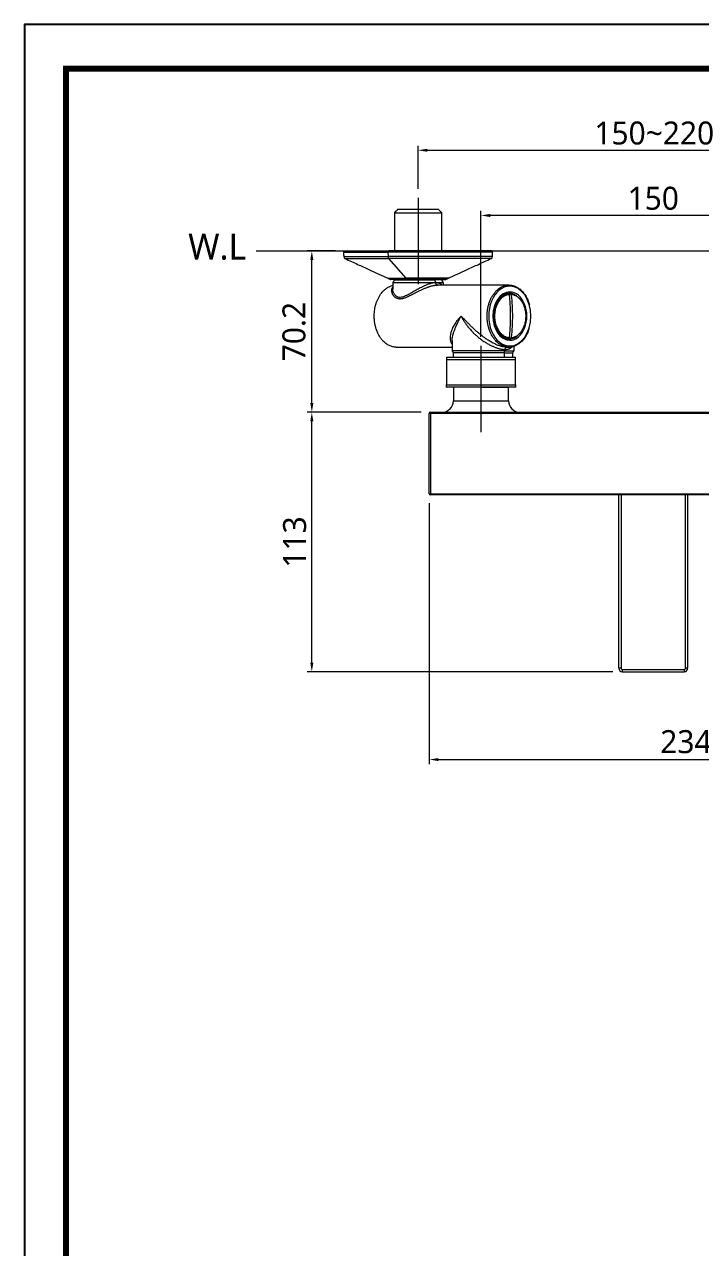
# Model space of a CAD drawing. Extents: x 4035 to 5163, y 0 to 827.
# Drawn here: x 4035 to 4329, y 294 to 827 of the extents above; entities that cross this region are included whole.
import ezdxf

# ---------------------------------------------------------------- set-up
doc = ezdxf.new("R2010")
doc.units = 0
doc.header["$LTSCALE"] = 30
doc.header["$MEASUREMENT"] = 0
doc.header["$PDMODE"] = 3
doc.header["$PDSIZE"] = -10
doc.linetypes.add('CENTER', pattern=[2, 1.25, -0.25, 0.25, -0.25])
doc.linetypes.add('HIDDEN2', pattern=[4.7625, 3.175, -1.5875])
doc.layers.get('0').update_dxf_attribs({"linetype": 'CONTINUOUS'})
doc.layers.get('DEFPOINTS').update_dxf_attribs({"linetype": 'CONTINUOUS'})
for name, color, linetype in [('1', 7, 'CONTINUOUS'), ('2', 1, 'HIDDEN2'), ('DEF_LAYER_ASSEM_MEMBER', 7, 'CONTINUOUS')]:
    doc.layers.add(name, color=color, linetype=linetype)
doc.layers.add('치수선', color=7, linetype='CONTINUOUS', lineweight=20)
doc.styles.add('Daelim Dimension', font='NanumGothic.ttf')
doc.dimstyles.new('DEFAULT', dxfattribs={"dimscale": 2, "dimtxt": 2, "dimasz": 2, "dimexe": 0, "dimexo": 2, "dimgap": 1, "dimtad": 1, "dimdec": 1, "dimzin": 9, "dimdsep": 46, "dimtxsty": 'Daelim Dimension', "dimcen": 0.5, "dimclrd": 252, "dimclre": 252, "dimclrt": 3, "dimadec": 1, "dimazin": 0, "dimtfac": 1, "dimtdec": 1, "dimtix": 1, "dimtmove": 0, "dimatfit": 3, "dimfxl": 1, "dimtolj": 1, "dimtzin": 1, "dimlwd": 9, "dimlwe": 9, "dimarcsym": 0})

# ---------------------------------------------------------------- blocks, each defined once
blk = doc.blocks.new('*D6')
at = {"color": 5, "lineweight": 9, "ltscale": 0.5, "transparency": 16777216}
for p, q in [((4233.83, 690.87), (4233.83, 745.65)), ((4383.83, 690.87), (4383.83, 745.65)), ((4379.83, 743.65), (4237.83, 743.65))]:
    blk.add_line(p, q, dxfattribs=at)
at = {"color": 5, "ltscale": 0.5, "transparency": 16777216}
for points in [[(4237.83, 744.32), (4237.83, 742.98), (4233.83, 743.65)], [(4379.83, 744.32), (4379.83, 742.98), (4383.83, 743.65)]]:
    blk.add_solid(points, dxfattribs=at)
at = {"layer": 'DEFPOINTS', "color": 0, "ltscale": 0.5, "transparency": 16777216}
for p in [(4233.83, 743.65), (4233.83, 686.87), (4383.83, 686.87)]:
    blk.add_point(p, dxfattribs=at)
at = {"color": 7, "ltscale": 0.5, "transparency": 16777216, "insert": (4308.83, 751.08), "char_height": 10, "attachment_point": 5, "style": 'Daelim Dimension'}
blk.add_mtext('\\A1;150', dxfattribs=at)
blk = doc.blocks.new('*D11')
at = {"color": 5, "lineweight": 9, "ltscale": 0.5, "transparency": 16777216}
for p, q in [((4211.31, 618.47), (4211.31, 504.8)), ((4445.76, 563.49), (4445.76, 504.8)), ((4215.31, 506.8), (4441.76, 506.8))]:
    blk.add_line(p, q, dxfattribs=at)
at = {"color": 5, "ltscale": 0.5, "transparency": 16777216}
for points in [[(4215.31, 507.46), (4215.31, 506.13), (4211.31, 506.8)], [(4441.76, 507.46), (4441.76, 506.13), (4445.76, 506.8)]]:
    blk.add_solid(points, dxfattribs=at)
at = {"layer": 'DEFPOINTS', "color": 0, "ltscale": 0.5, "transparency": 16777216}
for p in [(4211.31, 622.47), (4445.76, 567.49), (4445.76, 506.8)]:
    blk.add_point(p, dxfattribs=at)
at = {"color": 7, "ltscale": 0.5, "transparency": 16777216, "insert": (4328.53, 514.5), "char_height": 10, "attachment_point": 5, "style": 'Daelim Dimension'}
blk.add_mtext('\\A1;234.4', dxfattribs=at)
blk = doc.blocks.new('*D12')
at = {"color": 5, "lineweight": 9, "ltscale": 0.5, "transparency": 16777216}
for p, q in [((4207.81, 657.97), (4158.16, 657.97)), ((4160.16, 549.01), (4160.16, 653.97)), ((4291.31, 545.01), (4158.16, 545.01))]:
    blk.add_line(p, q, dxfattribs=at)
at = {"color": 5, "ltscale": 0.5, "transparency": 16777216}
for points in [[(4159.49, 653.97), (4160.83, 653.97), (4160.16, 657.97)], [(4159.49, 549.01), (4160.83, 549.01), (4160.16, 545.01)]]:
    blk.add_solid(points, dxfattribs=at)
at = {"layer": 'DEFPOINTS', "color": 0, "ltscale": 0.5, "transparency": 16777216}
for p in [(4160.16, 657.97), (4211.81, 657.97), (4295.31, 545.01)]:
    blk.add_point(p, dxfattribs=at)
at = {"color": 7, "ltscale": 0.5, "transparency": 16777216, "insert": (4152.71, 601.49), "char_height": 10, "attachment_point": 5, "rotation": 90, "style": 'Daelim Dimension'}
blk.add_mtext('\\A1;113', dxfattribs=at)
blk = doc.blocks.new('*D13')
at = {"color": 5, "lineweight": 9, "ltscale": 0.5, "transparency": 16777216}
for p, q in [((4170.45, 728.2), (4158.16, 728.2)), ((4160.16, 661.97), (4160.16, 724.2)), ((4207.81, 657.97), (4158.16, 657.97))]:
    blk.add_line(p, q, dxfattribs=at)
at = {"color": 5, "ltscale": 0.5, "transparency": 16777216}
for points in [[(4159.49, 724.2), (4160.83, 724.2), (4160.16, 728.2)], [(4159.49, 661.97), (4160.83, 661.97), (4160.16, 657.97)]]:
    blk.add_solid(points, dxfattribs=at)
at = {"layer": 'DEFPOINTS', "color": 0, "ltscale": 0.5, "transparency": 16777216}
for p in [(4160.16, 728.2), (4174.45, 728.2), (4211.81, 657.97)]:
    blk.add_point(p, dxfattribs=at)
at = {"color": 7, "ltscale": 0.5, "transparency": 16777216, "insert": (4152.46, 693.09), "char_height": 10, "attachment_point": 5, "rotation": 90, "style": 'Daelim Dimension'}
blk.add_mtext('\\A1;70.2', dxfattribs=at)
blk = doc.blocks.new('*D14')
at = {"color": 5, "lineweight": 9, "ltscale": 0.5, "transparency": 16777216}
for p, q in [((4206.43, 755.31), (4206.43, 774.03)), ((4412.14, 755.31), (4412.14, 774.03)), ((4210.43, 772.03), (4408.14, 772.03))]:
    blk.add_line(p, q, dxfattribs=at)
at = {"color": 5, "ltscale": 0.5, "transparency": 16777216}
for points in [[(4210.43, 772.7), (4210.43, 771.37), (4206.43, 772.03)], [(4408.14, 772.7), (4408.14, 771.37), (4412.14, 772.03)]]:
    blk.add_solid(points, dxfattribs=at)
at = {"layer": 'DEFPOINTS', "color": 0, "ltscale": 0.5, "transparency": 16777216}
for p in [(4412.14, 772.03), (4206.43, 751.31), (4412.14, 751.31)]:
    blk.add_point(p, dxfattribs=at)
at = {"color": 7, "ltscale": 0.5, "transparency": 16777216, "insert": (4309.28, 779.48), "char_height": 10, "attachment_point": 5, "style": 'Daelim Dimension'}
blk.add_mtext('\\A1;150~220', dxfattribs=at)

msp = doc.modelspace()

# ---------------------------------------------------------------- linework, layer by layer
at = {"lineweight": 18}
msp.add_line((4135.99, 728.2), (4946.87, 728.2), dxfattribs=at)
at = {"ltscale": 0.5}
msp.add_lwpolyline([(4035.03, 0), (5163.43, 0), (5163.43, 826.8), (4035.03, 826.8)], close=True, dxfattribs=at)
at = {"color": 5, "linetype": 'ByBlock', "lineweight": 200, "const_width": 2.6}
msp.add_lwpolyline([(4053.17, 35.4), (5145.17, 35.4), (5145.17, 807.6), (4053.17, 807.6)], close=True, dxfattribs=at)
at = {"layer": '1', "color": 7, "linetype": 'Continuous', "lineweight": 18}
for p, q in [((4197.63, 746.34), (4215.23, 746.34)), ((4196.13, 744.84), (4216.73, 744.84)), ((4196.13, 744.84), (4196.13, 728.2)), ((4216.73, 728.2), (4216.73, 744.84)), ((4174.45, 728.2), (4193.51, 728.2)), ((4193.64, 728.2), (4193.51, 728.2)), ((4238.4, 728.2), (4193.64, 728.2)), ((4238.8, 725.73), (4238.9, 727.68)), ((4193.65, 716.2), (4201.26, 716.2)), ((4214.91, 715.73), (4194.43, 715.73)), ((4195.43, 714.42), (4195.43, 711.59)), ((4196.13, 715.73), (4196.13, 715.63)), ((4196.13, 715.63), (4213.71, 715.63)), ((4201.34, 716.2), (4201.26, 716.2)), ((4219.21, 716.2), (4201.34, 716.2)), ((4216.73, 715.63), (4213.71, 715.63)), ((4214.91, 715.73), (4218.43, 715.73)), ((4216.73, 715.63), (4216.73, 715.73)), ((4217.43, 713.34), (4217.43, 714.42)), ((4246.03, 713.34), (4214.91, 713.34)), ((4221.21, 689.15), (4221.21, 684.76)), ((4244.26, 684.76), (4221.21, 684.76)), ((4243.9, 683.9), (4221.71, 683.9)), ((4221.71, 683.9), (4221.71, 681.9)), ((4243.9, 683.9), (4247.71, 683.9)), ((4244.26, 684.76), (4248.21, 684.76)), ((4247.71, 681.9), (4247.71, 683.9)), ((4248.21, 684.76), (4248.21, 686.72)), ((4295.31, 545.01), (4322.31, 545.01))]:
    msp.add_line(p, q, dxfattribs=at)
at = {"layer": '1', "color": 7, "linetype": 'Continuous', "lineweight": 13}
for p, q in [((4173.96, 727.68), (4193.3, 727.68)), ((4174.06, 725.73), (4193.35, 725.73)), ((4174.64, 724.88), (4193.58, 724.88)), ((4193.3, 727.68), (4193.35, 725.73)), ((4193.44, 727.68), (4193.3, 727.68)), ((4193.48, 725.73), (4193.35, 725.73)), ((4238.9, 727.68), (4193.44, 727.68)), ((4238.8, 725.73), (4193.48, 725.73)), ((4193.58, 724.88), (4201.09, 716.3)), ((4193.71, 724.88), (4193.58, 724.88)), ((4238.22, 724.88), (4193.71, 724.88)), ((4193.23, 716.3), (4201.09, 716.3)), ((4201.17, 716.3), (4201.09, 716.3)), ((4219.63, 716.3), (4201.17, 716.3)), ((4213.71, 715.73), (4213.71, 715.63)), ((4214.21, 714.42), (4214.21, 714.34)), ((4214.91, 715.73), (4215.43, 716.2)), ((4246.03, 709.84), (4246.38, 710.34)), ((4246.38, 689.34), (4246.03, 689.84)), ((4243.9, 683.9), (4244.26, 684.76)), ((4243.9, 683.9), (4243.9, 681.9)), ((4246.38, 686.84), (4246.03, 686.34)), ((4294.81, 546.51), (4293.81, 546.51)), ((4295.31, 546.01), (4295.31, 545.01)), ((4295.31, 546.01), (4322.31, 546.01)), ((4322.31, 546.01), (4322.31, 545.01)), ((4323.81, 546.51), (4322.81, 546.51))]:
    msp.add_line(p, q, dxfattribs=at)
at = {"layer": '1', "color": 7, "linetype": 'Continuous', "lineweight": 18}
for centre, radius, start, end in [((4174.45, 727.7), 0.5, 90, 183), ((4175.06, 725.78), 1, 183, 245.2249), ((4237.8, 725.78), 1, 294.7751, 357), ((4238.4, 727.7), 0.5, 357, 90), ((4193.65, 717.2), 1, 245.2249, 270), ((4219.21, 717.2), 1, 270, 294.7751), ((4295.31, 546.51), 1.5, 180, 270), ((4322.31, 546.51), 1.5, 270, 0)]:
    msp.add_arc(centre, radius, start, end, dxfattribs=at)
at = {"layer": '1', "color": 7, "linetype": 'Continuous', "lineweight": 13}
for centre, start, end in [((4295.31, 546.51), 179.9999, 270), ((4322.31, 546.51), 270, 0)]:
    msp.add_arc(centre, 0.5, start, end, dxfattribs=at)
for centre, major_axis, start_param, end_param in [((4193.51, 727.7), (0, -0.5), 3.141593, 4.712389), ((4193.51, 727.7), (0, -0.5), 4.712389, 4.764749), ((4193.75, 725.78), (0, 1), 1.623156, 2.709185), ((4201.26, 717.2), (0, -1), 5.850778, 6.283185)]:
    msp.add_ellipse(centre, major_axis=major_axis, ratio=0.404135, start_param=start_param, end_param=end_param, dxfattribs=at)
at = {"layer": '1', "color": 7, "linetype": 'Continuous', "lineweight": 18}
for centre, major_axis, start_param, end_param in [((4246.38, 699.84), (0, 13), 0, 3.141593), ((4246.38, 699.84), (0, -10.5), 3.141593, 6.283185), ((4246.03, 699.84), (0, -10), 3.141593, 6.283185), ((4246.03, 699.84), (0, 10), 5.791428, 6.283185), ((4246.38, 699.84), (0, 13), 3.141593, 6.283185), ((4246.38, 699.84), (0, -10.5), 0, 3.141593), ((4274.17, 699.84), (0, 40), 1.32531, 1.335398), ((4246.03, 699.84), (0, 10), 3.141593, 3.595209), ((4274.17, 699.84), (0, 40), 1.806463, 1.816282)]:
    msp.add_ellipse(centre, major_axis=major_axis, ratio=0.707107, start_param=start_param, end_param=end_param, dxfattribs=at)
for points, degree in [([(4197.63, 746.34), (4196.13, 744.84)], 1), ([(4216.73, 744.84), (4215.23, 746.34)], 1), ([(4173.96, 727.68), (4174.06, 725.73)], 1), ([(4193.7, 716.2), (4194.43, 715.73)], 1), ([(4196.13, 715.63), (4195.43, 714.42)], 1), ([(4217.43, 714.42), (4216.73, 715.63)], 1), ([(4218.43, 715.73), (4219.19, 716.23)], 1), ([(4246.21, 709.59), (4246.15, 709.59), (4246.03, 709.59), (4245.86, 709.58), (4245.74, 709.57), (4245.68, 709.56)], 3), ([(4245.68, 709.56), (4245.85, 709.56)], 1), ([(4246.74, 709.56), (4246.68, 709.57), (4246.56, 709.58), (4246.39, 709.59), (4246.27, 709.59), (4246.21, 709.59)], 3), ([(4246.74, 709.56), (4246.91, 709.56)], 1), ([(4245.68, 690.12), (4245.74, 690.11), (4245.86, 690.1), (4246.03, 690.09), (4246.15, 690.09), (4246.21, 690.09)], 3), ([(4245.85, 690.12), (4245.68, 690.12)], 1), ([(4246.91, 690.12), (4246.74, 690.12)], 1), ([(4196.88, 686.34), (4221.21, 686.34)], 1), ([(4221.21, 684.76), (4221.71, 683.9)], 1), ([(4244.97, 686.34), (4246.03, 686.34)], 1), ([(4247.71, 683.9), (4248.21, 684.76)], 1), ([(4218.83, 680.9), (4218.83, 669.9)], 1), ([(4248.83, 669.9), (4248.83, 680.9)], 1), ([(4218.82, 669.13), (4219.06, 668.89)], 1), ([(4248.6, 668.89), (4248.84, 669.14)], 1), ([(4293.81, 546.51), (4293.81, 621.97)], 1), ([(4323.81, 621.97), (4323.81, 546.51)], 1)]:
    msp.add_open_spline(points, degree=degree, dxfattribs=at)
for points, knots in [([(4174.64, 724.88), (4175.55, 724.45), (4177.35, 723.63), (4180.84, 722.04), (4184.9, 720.18), (4189.26, 718.14), (4191.96, 716.88), (4193.23, 716.3)], [0, 0, 0, 0, 0.155397, 0.299083, 0.558929, 0.791209, 1, 1, 1, 1]), ([(4219.63, 716.3), (4220.89, 716.88), (4223.59, 718.14), (4227.96, 720.18), (4232.01, 722.04), (4235.51, 723.63), (4237.3, 724.45), (4238.22, 724.88)], [0, 0, 0, 0, 0.208791, 0.441071, 0.700917, 0.844603, 1, 1, 1, 1]), ([(4213, 713.12), (4213.13, 713.15), (4213.27, 713.17), (4213.42, 713.2), (4213.45, 713.21), (4213.49, 713.21), (4213.53, 713.22), (4213.56, 713.22), (4213.6, 713.23), (4213.63, 713.24), (4213.67, 713.24), (4213.7, 713.25), (4213.74, 713.25), (4213.78, 713.26), (4213.81, 713.26), (4213.84, 713.27), (4213.88, 713.27), (4213.91, 713.27), (4213.95, 713.28), (4213.98, 713.28), (4214.02, 713.29), (4214.05, 713.29), (4214.08, 713.29), (4214.12, 713.3), (4214.15, 713.3), (4214.19, 713.3), (4214.22, 713.31), (4214.25, 713.31), (4214.28, 713.31), (4214.32, 713.32), (4214.35, 713.32), (4214.38, 713.32), (4214.42, 713.32), (4214.45, 713.32), (4214.48, 713.33), (4214.51, 713.33), (4214.54, 713.33), (4214.58, 713.33), (4214.61, 713.33), (4214.64, 713.33), (4214.67, 713.34), (4214.7, 713.34), (4214.73, 713.34), (4214.76, 713.34), (4214.79, 713.34), (4214.82, 713.34), (4214.85, 713.34), (4214.88, 713.34), (4214.9, 713.34), (4214.91, 713.34)], [0, 0, 0, 0, 0.188511, 0.206579, 0.224629, 0.242659, 0.26067, 0.278663, 0.296636, 0.314591, 0.332527, 0.350445, 0.368344, 0.386224, 0.404086, 0.421929, 0.439753, 0.457559, 0.475346, 0.493114, 0.510864, 0.528594, 0.546306, 0.563998, 0.581672, 0.599326, 0.616961, 0.634577, 0.652174, 0.669752, 0.68731, 0.704849, 0.722368, 0.739868, 0.757348, 0.774809, 0.79225, 0.809672, 0.827074, 0.844456, 0.861818, 0.879161, 0.896483, 0.913786, 0.931069, 0.948332, 0.965574, 0.982797, 1, 1, 1, 1]), ([(4245.85, 709.56), (4245.86, 709.56), (4245.87, 709.56), (4245.89, 709.55), (4245.9, 709.55), (4245.91, 709.55), (4245.92, 709.55), (4245.93, 709.54), (4245.95, 709.53), (4245.96, 709.51), (4245.97, 709.51), (4245.98, 709.5), (4245.98, 709.49), (4246, 709.48), (4246.01, 709.46), (4246.02, 709.44), (4246.02, 709.44), (4246.03, 709.42), (4246.03, 709.41), (4246.04, 709.39), (4246.05, 709.37), (4246.05, 709.34), (4246.06, 709.32), (4246.06, 709.31)], [0, 0, 0, 0, 0.125, 0.125, 0.1875, 0.1875, 0.25, 0.25, 0.375, 0.375, 0.4375, 0.4375, 0.5, 0.5, 0.625, 0.625, 0.6875, 0.6875, 0.75, 0.75, 0.875, 0.875, 1, 1, 1, 1]), ([(4246.91, 709.56), (4246.92, 709.56), (4246.94, 709.56), (4246.95, 709.55), (4246.96, 709.55), (4246.97, 709.55), (4246.98, 709.55), (4247, 709.54), (4247.01, 709.53), (4247.02, 709.51), (4247.03, 709.51), (4247.04, 709.5), (4247.04, 709.49), (4247.06, 709.48), (4247.07, 709.46), (4247.08, 709.44), (4247.08, 709.44), (4247.09, 709.42), (4247.09, 709.41), (4247.1, 709.39), (4247.11, 709.37), (4247.11, 709.34), (4247.12, 709.32), (4247.12, 709.31)], [0, 0, 0, 0, 0.125, 0.125, 0.1875, 0.1875, 0.25, 0.25, 0.375, 0.375, 0.4375, 0.4375, 0.5, 0.5, 0.625, 0.625, 0.6875, 0.6875, 0.75, 0.75, 0.875, 0.875, 1, 1, 1, 1]), ([(4221.21, 689.11), (4221.21, 689.27), (4221.22, 689.56), (4221.25, 689.86), (4221.27, 689.99)], [0, 0, 0, 0, 0.584592, 1, 1, 1, 1]), ([(4246.06, 690.37), (4246.06, 690.36), (4246.05, 690.34), (4246.05, 690.31), (4246.05, 690.31), (4246.04, 690.29), (4246.04, 690.28), (4246.03, 690.26), (4246.02, 690.24), (4246.01, 690.22), (4246.01, 690.22), (4246, 690.2), (4245.99, 690.2), (4245.98, 690.18), (4245.97, 690.17), (4245.95, 690.16), (4245.95, 690.15), (4245.93, 690.14), (4245.93, 690.14), (4245.91, 690.13), (4245.9, 690.13), (4245.87, 690.12), (4245.86, 690.12), (4245.85, 690.12)], [0, 0, 0, 0, 0.125, 0.125, 0.1875, 0.1875, 0.25, 0.25, 0.375, 0.375, 0.4375, 0.4375, 0.5, 0.5, 0.625, 0.625, 0.6875, 0.6875, 0.75, 0.75, 0.875, 0.875, 1, 1, 1, 1]), ([(4246.21, 690.09), (4246.27, 690.09), (4246.39, 690.09), (4246.56, 690.1), (4246.68, 690.11), (4246.74, 690.12)], [0, 0, 0, 0, 0.333333, 0.666667, 1, 1, 1, 1]), ([(4247.12, 690.37), (4247.12, 690.36), (4247.11, 690.34), (4247.11, 690.31), (4247.11, 690.31), (4247.1, 690.29), (4247.1, 690.28), (4247.09, 690.26), (4247.08, 690.24), (4247.07, 690.22), (4247.07, 690.22), (4247.06, 690.2), (4247.05, 690.2), (4247.04, 690.18), (4247.03, 690.17), (4247.01, 690.16), (4247.01, 690.15), (4247, 690.14), (4246.99, 690.14), (4246.97, 690.13), (4246.96, 690.13), (4246.94, 690.12), (4246.92, 690.12), (4246.91, 690.12)], [0, 0, 0, 0, 0.125, 0.125, 0.1875, 0.1875, 0.25, 0.25, 0.375, 0.375, 0.4375, 0.4375, 0.5, 0.5, 0.625, 0.625, 0.6875, 0.6875, 0.75, 0.75, 0.875, 0.875, 1, 1, 1, 1]), ([(4218.83, 681.9), (4218.83, 681.9), (4218.83, 681.87), (4218.83, 681.78), (4218.83, 681.59), (4218.83, 681.21), (4218.83, 680.9)], [0, 0, 0, 0, 0.25, 0.25, 0.5, 1, 1, 1, 1]), ([(4244.97, 686.34), (4244.77, 686.34), (4244.56, 686.35), (4244.15, 686.38), (4243.94, 686.41), (4243.73, 686.44)], [0, 0, 0, 0, 0.508776, 0.508776, 1, 1, 1, 1]), ([(4248.83, 680.9), (4248.83, 681.21), (4248.83, 681.59), (4248.83, 681.78), (4248.83, 681.87), (4248.83, 681.9), (4248.83, 681.9)], [0, 0, 0, 0, 0.5, 0.75, 0.75, 1, 1, 1, 1]), ([(4218.83, 668.9), (4218.83, 668.9), (4218.83, 668.92), (4218.83, 669.01), (4218.83, 669.21), (4218.83, 669.58), (4218.83, 669.9)], [0, 0, 0, 0, 0.25, 0.25, 0.5, 1, 1, 1, 1]), ([(4248.83, 669.9), (4248.83, 669.58), (4248.83, 669.21), (4248.83, 669.01), (4248.83, 668.92), (4248.83, 668.9), (4248.83, 668.9)], [0, 0, 0, 0, 0.500358, 0.750537, 0.750537, 1, 1, 1, 1])]:
    msp.add_open_spline(points, degree=3, knots=knots, dxfattribs=at)
for points, weights, knots in [([(4195.43, 714.42), (4195.43, 714.42), (4198.65, 714.42), (4206.43, 714.42), (4214.21, 714.42)], [0.8535534014, 0.853511581755, 1, 0.707106778929, 1], [0, 0, 0, 0.333397, 0.333397, 1, 1, 1]), ([(4196.88, 686.34), (4187.34, 686.34), (4187.34, 699.84), (4187.34, 711.41), (4195.42, 713.18)], [1, 0.707106784669, 1, 0.738080232546, 0.944603986432], [0, 0, 0, 0.527913, 0.527913, 1, 1, 1]), ([(4246.03, 686.34), (4236.48, 686.34), (4236.48, 699.84), (4236.48, 713.34), (4246.03, 713.34)], [1, 0.707106779268, 1, 0.707106779268, 1], [0, 0, 0, 0.5, 0.5, 1, 1, 1]), ([(4245.85, 709.56), (4239.49, 708.87), (4239.49, 699.84), (4239.49, 690.81), (4245.85, 690.12)], [1, 0.733799385723, 1, 0.733799385723, 1], [0, 0, 0, 0.5, 0.5, 1, 1, 1]), ([(4246.06, 690.37), (4239.87, 691.07), (4239.87, 699.84), (4239.87, 708.61), (4246.06, 709.31)], [1, 0.734500251925, 1, 0.734500251925, 1], [0, 0, 0, 0.5, 0.5, 1, 1, 1]), ([(4247.12, 709.31), (4253.3, 708.61), (4253.3, 699.84), (4253.3, 691.07), (4247.12, 690.37)], [1, 0.734500251925, 1, 0.734500251925, 1], [0, 0, 0, 0.5, 0.5, 1, 1, 1])]:
    msp.add_rational_spline(points, weights, degree=2, knots=knots, dxfattribs=at)
at = {"layer": '1', "color": 7, "linetype": 'Continuous', "lineweight": 13}
for points, knots in [([(4214.21, 714.34), (4213.85, 714.34), (4213.03, 714.27), (4211.68, 713.96), (4210.29, 713.48), (4209.02, 712.94), (4207.9, 712.39), (4206.9, 711.86), (4206.01, 711.36), (4205.15, 710.87), (4204.31, 710.38), (4203.46, 709.88), (4202.64, 709.41), (4201.83, 708.97), (4200.98, 708.56), (4200.07, 708.2), (4199.12, 707.97), (4198.21, 707.97), (4197.46, 708.19), (4196.88, 708.54), (4196.44, 708.95), (4196.1, 709.39), (4195.83, 709.86), (4195.63, 710.36), (4195.49, 710.86), (4195.44, 711.27), (4195.43, 711.52), (4195.43, 711.6)], [0, 0, 0, 0, 0.053243, 0.115205, 0.172184, 0.2222, 0.266497, 0.305845, 0.341208, 0.375287, 0.410374, 0.44595, 0.481181, 0.515398, 0.550939, 0.591719, 0.637054, 0.684131, 0.729578, 0.770549, 0.806294, 0.840642, 0.876043, 0.911825, 0.947127, 0.981382, 1, 1, 1, 1]), ([(4216.82, 713.36), (4216.81, 713.37), (4216.63, 713.58), (4216.17, 713.95), (4215.3, 714.27), (4214.57, 714.34), (4214.21, 714.34)], [0, 0, 0, 0, 0.025731, 0.348848, 0.699044, 1, 1, 1, 1]), ([(4195.37, 712.46), (4195.35, 712.44), (4195.28, 712.35), (4195.15, 712.18), (4195.03, 711.95), (4194.93, 711.7), (4194.87, 711.43), (4194.83, 711.12), (4194.83, 710.8), (4194.87, 710.49), (4194.95, 710.15), (4195.07, 709.78), (4195.25, 709.4), (4195.46, 709.06), (4195.69, 708.75), (4195.93, 708.48), (4196.19, 708.25), (4196.45, 708.04), (4196.74, 707.86), (4197.02, 707.72), (4197.29, 707.62), (4197.54, 707.54), (4197.78, 707.48), (4198.02, 707.45), (4198.27, 707.42), (4198.52, 707.42), (4198.78, 707.42), (4199.05, 707.44), (4199.33, 707.48), (4199.62, 707.54), (4199.99, 707.62), (4200.47, 707.76), (4201.07, 707.98), (4201.63, 708.2), (4202.13, 708.43), (4202.57, 708.63), (4203.05, 708.86), (4203.57, 709.12), (4204.06, 709.37), (4204.5, 709.6), (4204.89, 709.8), (4205.31, 710.01), (4205.77, 710.25), (4206.28, 710.51), (4206.89, 710.81), (4207.54, 711.13), (4208.22, 711.44), (4208.81, 711.71), (4209.38, 711.95), (4209.95, 712.18), (4210.51, 712.39), (4211.04, 712.58), (4211.54, 712.74), (4212.03, 712.89), (4212.51, 713.01), (4212.82, 713.08), (4212.99, 713.12), (4213, 713.12)], [0, 0, 0, 0, 0.006094, 0.026192, 0.04758, 0.066594, 0.087895, 0.111492, 0.137397, 0.15828, 0.179202, 0.210537, 0.235743, 0.261679, 0.285388, 0.306859, 0.326078, 0.345868, 0.364376, 0.381588, 0.397496, 0.409988, 0.422236, 0.434237, 0.445991, 0.457495, 0.468994, 0.480737, 0.492718, 0.504938, 0.517395, 0.538987, 0.562865, 0.589004, 0.604165, 0.620826, 0.638979, 0.658617, 0.679734, 0.693436, 0.707919, 0.723181, 0.739221, 0.758714, 0.778216, 0.804934, 0.828788, 0.849795, 0.867966, 0.889376, 0.909477, 0.928274, 0.945772, 0.964022, 0.981624, 0.998582, 1, 1, 1, 1]), ([(4225.17, 699.84), (4224.59, 699.25), (4223.56, 698.07), (4222.32, 696.3), (4221.41, 694.64), (4220.8, 693.12), (4220.45, 691.74), (4220.33, 690.51), (4220.41, 689.46), (4220.65, 688.57), (4220.95, 688.02), (4221.14, 687.75), (4221.17, 687.71)], [0, 0, 0, 0, 0.151991, 0.28989, 0.415749, 0.531075, 0.637032, 0.734565, 0.824522, 0.907719, 0.985001, 1, 1, 1, 1]), ([(4221.27, 689.99), (4221.28, 690.07), (4221.32, 690.4), (4221.42, 690.94), (4221.58, 691.58), (4221.73, 692.09), (4221.84, 692.45), (4221.97, 692.85), (4222.14, 693.33), (4222.38, 693.95), (4222.64, 694.58), (4222.92, 695.22), (4223.13, 695.69), (4223.27, 695.99), (4223.32, 696.12), (4223.38, 696.24), (4223.44, 696.36), (4223.49, 696.48), (4223.55, 696.6), (4223.6, 696.71), (4223.66, 696.83), (4223.71, 696.94), (4223.77, 697.06), (4223.82, 697.17), (4223.88, 697.28), (4223.93, 697.39), (4223.98, 697.5), (4224.04, 697.6), (4224.09, 697.71), (4224.14, 697.81), (4224.19, 697.92), (4224.24, 698.02), (4224.29, 698.12), (4224.34, 698.22), (4224.39, 698.32), (4224.44, 698.41), (4224.49, 698.51), (4224.53, 698.6), (4224.58, 698.69), (4224.63, 698.78), (4224.67, 698.87), (4224.72, 698.96), (4224.76, 699.05), (4224.8, 699.13), (4224.85, 699.22), (4224.89, 699.3), (4224.93, 699.38), (4224.97, 699.46), (4225.01, 699.54), (4225.05, 699.62), (4225.09, 699.69), (4225.13, 699.77), (4225.15, 699.82), (4225.17, 699.84)], [0, 0, 0, 0, 0.02986, 0.118019, 0.189809, 0.245306, 0.284572, 0.307659, 0.371883, 0.435988, 0.499975, 0.563845, 0.627592, 0.639653, 0.651572, 0.663348, 0.674981, 0.686472, 0.697821, 0.709028, 0.720093, 0.731015, 0.741796, 0.752435, 0.762932, 0.773287, 0.783501, 0.793573, 0.803504, 0.813294, 0.822943, 0.832452, 0.841821, 0.85105, 0.860139, 0.869088, 0.877898, 0.886569, 0.8951, 0.903493, 0.911746, 0.919861, 0.927837, 0.935675, 0.943375, 0.950936, 0.958359, 0.965644, 0.972791, 0.9798, 0.986671, 0.993404, 1, 1, 1, 1]), ([(4225.17, 699.84), (4225.19, 699.79), (4225.24, 699.7), (4225.32, 699.55), (4225.39, 699.41), (4225.48, 699.25), (4225.56, 699.1), (4225.65, 698.94), (4225.74, 698.78), (4225.84, 698.61), (4225.93, 698.45), (4226.04, 698.27), (4226.14, 698.1), (4226.25, 697.92), (4226.41, 697.66), (4226.63, 697.32), (4226.89, 696.93), (4227.15, 696.55), (4227.4, 696.2), (4227.72, 695.76), (4228.14, 695.22), (4228.66, 694.58), (4229.21, 693.95), (4229.77, 693.33), (4230.24, 692.84), (4230.63, 692.45), (4230.95, 692.14), (4231.36, 691.75), (4231.87, 691.3), (4232.47, 690.79), (4233.26, 690.15), (4234.15, 689.47), (4235.06, 688.85), (4236.05, 688.21), (4237.13, 687.58), (4238.17, 687.04), (4238.96, 686.68), (4239.53, 686.44), (4240.08, 686.22), (4240.61, 686.03), (4241.12, 685.87), (4241.63, 685.72), (4242.11, 685.6), (4242.43, 685.54), (4242.61, 685.5), (4242.65, 685.5), (4242.69, 685.49), (4242.73, 685.48), (4242.76, 685.47), (4242.8, 685.47), (4242.84, 685.46), (4242.88, 685.46), (4242.92, 685.45), (4242.96, 685.44), (4243, 685.44), (4243.04, 685.43), (4243.07, 685.43), (4243.11, 685.42), (4243.15, 685.42), (4243.19, 685.41), (4243.23, 685.41), (4243.26, 685.4), (4243.3, 685.4), (4243.34, 685.39), (4243.37, 685.39), (4243.41, 685.39), (4243.45, 685.38), (4243.49, 685.38), (4243.52, 685.37), (4243.56, 685.37), (4243.59, 685.37), (4243.63, 685.37), (4243.67, 685.36), (4243.7, 685.36), (4243.74, 685.36), (4243.77, 685.36), (4243.81, 685.35), (4243.85, 685.35), (4243.88, 685.35), (4243.92, 685.35), (4243.95, 685.35), (4243.99, 685.34), (4244.02, 685.34), (4244.05, 685.34), (4244.09, 685.34), (4244.12, 685.34), (4244.16, 685.34), (4244.19, 685.34), (4244.22, 685.34), (4244.25, 685.34), (4244.26, 685.34)], [0, 0, 0, 0, 0.006559, 0.013298, 0.020216, 0.027313, 0.034591, 0.042049, 0.049687, 0.057506, 0.065506, 0.073688, 0.082052, 0.090599, 0.099328, 0.119769, 0.13916, 0.157495, 0.174768, 0.190976, 0.22369, 0.256453, 0.289261, 0.322115, 0.355015, 0.368084, 0.385405, 0.406989, 0.432852, 0.463004, 0.497465, 0.548087, 0.589531, 0.621743, 0.681098, 0.730739, 0.757031, 0.781946, 0.805478, 0.827626, 0.850828, 0.873323, 0.895111, 0.91619, 0.91805, 0.919908, 0.921764, 0.923619, 0.925473, 0.927324, 0.929174, 0.931022, 0.932869, 0.934714, 0.936557, 0.938398, 0.940238, 0.942076, 0.943912, 0.945747, 0.94758, 0.949411, 0.951241, 0.953069, 0.954895, 0.95672, 0.958543, 0.960364, 0.962184, 0.964002, 0.965818, 0.967632, 0.969445, 0.971257, 0.973066, 0.974874, 0.97668, 0.978484, 0.980287, 0.982088, 0.983887, 0.985684, 0.98748, 0.989274, 0.991066, 0.992856, 0.994645, 0.996432, 0.998217, 1, 1, 1, 1]), ([(4243.73, 686.44), (4243.73, 686.44), (4243.72, 686.44), (4243.49, 686.48), (4243.27, 686.52), (4242.82, 686.62), (4242.59, 686.68), (4242.13, 686.82), (4241.89, 686.89), (4241.42, 687.06), (4241.18, 687.14), (4240.47, 687.43), (4239.98, 687.65), (4239.02, 688.12), (4238.55, 688.38), (4237.6, 688.94), (4237.12, 689.23), (4236.2, 689.84), (4235.74, 690.16), (4234.84, 690.82), (4234.4, 691.16), (4233.53, 691.85), (4233.11, 692.2), (4232.27, 692.9), (4231.87, 693.26), (4231.07, 693.98), (4230.68, 694.34), (4229.92, 695.05), (4229.55, 695.41), (4228.82, 696.12), (4228.46, 696.47), (4227.77, 697.17), (4227.43, 697.52), (4226.42, 698.54), (4225.78, 699.2), (4225.17, 699.84)], [0, 0, 0, 0, 0.001149, 0.001149, 0.034444, 0.034444, 0.067739, 0.067739, 0.101034, 0.101034, 0.134329, 0.134329, 0.200919, 0.200919, 0.267509, 0.267509, 0.334099, 0.334099, 0.400689, 0.400689, 0.467279, 0.467279, 0.533869, 0.533869, 0.600459, 0.600459, 0.66705, 0.66705, 0.73364, 0.73364, 0.80023, 0.80023, 0.86682, 0.86682, 1, 1, 1, 1]), ([(4244.26, 685.34), (4244.28, 685.34), (4244.33, 685.34), (4244.4, 685.34), (4244.47, 685.34), (4244.54, 685.34), (4244.6, 685.35), (4244.67, 685.35), (4244.74, 685.36), (4244.81, 685.36), (4244.87, 685.37), (4244.94, 685.37), (4245, 685.38), (4245.07, 685.39), (4245.13, 685.4), (4245.2, 685.41), (4245.26, 685.42), (4245.32, 685.43), (4245.39, 685.44), (4245.45, 685.45), (4245.51, 685.47), (4245.57, 685.48), (4245.63, 685.49), (4245.78, 685.53), (4246.01, 685.6), (4246.31, 685.72), (4246.6, 685.87), (4246.86, 686.03), (4247.1, 686.22), (4247.28, 686.39), (4247.38, 686.5), (4247.4, 686.53)], [0, 0, 0, 0, 0.016369, 0.032772, 0.049209, 0.065679, 0.082183, 0.09872, 0.11529, 0.131893, 0.148528, 0.165196, 0.181895, 0.198627, 0.21539, 0.232186, 0.249013, 0.265873, 0.282764, 0.299688, 0.316645, 0.333633, 0.350654, 0.367707, 0.460199, 0.555805, 0.654518, 0.756329, 0.853491, 0.956733, 1, 1, 1, 1])]:
    msp.add_open_spline(points, degree=3, knots=knots, dxfattribs=at)
for points in [[(4214.21, 714.42), (4213.71, 715.63)], [(4246.03, 713.34), (4246.38, 712.84)], [(4244.26, 685.34), (4244.26, 684.76)], [(4294.81, 621.97), (4294.81, 546.51)], [(4322.81, 546.51), (4322.81, 621.97)]]:
    msp.add_open_spline(points, degree=1, dxfattribs=at)
at = {"layer": '1', "color": 7, "linetype": 'Continuous', "lineweight": 18}
for points, weights in [([(4214.21, 714.42), (4217.43, 714.42), (4217.43, 714.42)], [1, 0.853595200826, 0.853553403658]), ([(4246.03, 713.34), (4252.53, 713.34), (4254.91, 704.77)], [1, 0.779817530114, 0.890679394809]), ([(4246.06, 709.31), (4247.09, 699.84), (4246.06, 690.37)], [1, 0.988285086291, 1]), ([(4247.12, 690.37), (4248.15, 699.84), (4247.12, 709.31)], [1, 0.988285086291, 1]), ([(4254.72, 694.27), (4252.18, 686.34), (4246.03, 686.34)], [0.881865200639, 0.789162643617, 1]), ([(4246.91, 690.12), (4248.54, 690.3), (4249.94, 691.49)], [1, 0.914840753433, 0.884167461345]), ([(4218.83, 681.9), (4218.83, 681.9), (4233.83, 681.9)], [1, 0.707106781169, 1]), ([(4233.83, 681.9), (4248.83, 681.9), (4248.83, 681.9)], [1, 0.707106781204, 1]), ([(4218.83, 680.9), (4222.7, 680.9), (4233.83, 680.9)], [1, 0.820970545354, 1]), ([(4233.83, 680.9), (4244.96, 680.9), (4248.83, 680.9)], [1, 0.820970545354, 1]), ([(4218.83, 669.9), (4222.7, 669.9), (4233.83, 669.9)], [1, 0.820970545354, 1]), ([(4233.83, 668.9), (4221.25, 668.9), (4219.06, 668.9)], [1, 0.742107764456, 0.93836335184]), ([(4233.83, 669.9), (4244.96, 669.9), (4248.83, 669.9)], [1, 0.820970545354, 1]), ([(4248.6, 668.9), (4246.42, 668.9), (4233.83, 668.9)], [0.938398202431, 0.742084868253, 1])]:
    msp.add_rational_spline(points, weights, degree=2, dxfattribs=at)
at = {"layer": '1', "color": 7, "linetype": 'Continuous', "lineweight": 13}
for points, weights in [([(4214.91, 713.34), (4214.5, 713.34), (4214.21, 713.75), (4214.21, 714.34)], [1.17157995028, 0.942807036914, 0.942806683241, 1.17157888926]), ([(4244.97, 686.34), (4244.55, 686.34), (4244.26, 685.93), (4244.26, 685.34)], [1.17157287563, 0.942808178671, 0.94280904146, 1.171575464])]:
    msp.add_rational_spline(points, weights, degree=3, dxfattribs=at)
at = {"layer": '2', "color": 7, "linetype": 'Continuous', "lineweight": 18}
for p, q in [((4221.81, 668.97), (4221.81, 662.97)), ((4234.25, 668.97), (4245.81, 668.97)), ((4245.81, 662.97), (4245.81, 668.97)), ((4211.31, 622.47), (4211.31, 657.47)), ((4211.81, 657.97), (4416.31, 657.97)), ((4416.31, 621.97), (4211.81, 621.97))]:
    msp.add_line(p, q, dxfattribs=at)
at = {"layer": '2', "color": 7, "linetype": 'Continuous', "lineweight": 13}
for p, q in [((4221.81, 662.97), (4245.81, 662.97)), ((4211.81, 657.47), (4211.31, 657.47)), ((4211.81, 657.97), (4211.81, 657.47)), ((4211.81, 657.47), (4211.81, 622.47)), ((4416.31, 657.47), (4211.81, 657.47)), ((4211.31, 622.47), (4211.81, 622.47)), ((4211.81, 622.47), (4211.81, 621.97)), ((4211.81, 622.47), (4416.31, 622.47))]:
    msp.add_line(p, q, dxfattribs=at)
at = {"layer": '2', "color": 7, "linetype": 'Continuous', "lineweight": 18}
for centre, radius, start, end in [((4216.81, 662.97), 5, 270, 0), ((4250.81, 662.97), 5, 180, 270), ((4211.81, 657.47), 0.5, 90, 180), ((4211.81, 622.47), 0.5, 180, 270)]:
    msp.add_arc(centre, radius, start, end, dxfattribs=at)
at = {"layer": 'DEF_LAYER_ASSEM_MEMBER', "color": 1, "linetype": 'CENTER', "lineweight": 5}
for p, q in [((4206.43, 751.31), (4206.43, 712.01)), ((4233.83, 686.87), (4233.83, 647.57))]:
    msp.add_line(p, q, dxfattribs=at)

# ---------------------------------------------------------------- texts
at = {"layer": '치수선', "insert": (4131.58, 735.72), "char_height": 11.25, "attachment_point": 3, "style": 'Daelim Dimension'}
msp.add_mtext_dynamic_manual_height_columns('W.L', width=17.4109, gutter_width=12.5, heights=[0], dxfattribs=at)

# ---------------------------------------------------------------- dimensions: what is measured, and where the dimension line sits
at = {"color": 5, "ltscale": 0.5}
dim = msp.add_linear_dim(base=(4412.14, 772.03), p1=(4206.43, 751.31), p2=(4412.14, 751.31), text='150~220', dimstyle='DEFAULT', override={"dimtxt": 5, "dimexe": 1, "dimclrd": 5, "dimclre": 5, "dimclrt": 7}, dxfattribs=at)
dim.commit()
dim.dimension.update_dxf_attribs({"geometry": '*D14', "text_midpoint": (4309.28, 779.48)})
for base, p1, p2, picture, middle in [((4233.83, 743.65), (4383.83, 686.87), (4233.83, 686.87), '*D6', (4308.83, 751.08)), ((4445.7562, 506.7967), (4211.3096, 622.4749), (4445.7562, 567.4864), '*D11', (4328.5329, 514.4977))]:
    dim = msp.add_linear_dim(base=base, p1=p1, p2=p2, dimstyle='DEFAULT', override={"dimtxt": 5, "dimexe": 1, "dimclrd": 5, "dimclre": 5, "dimclrt": 7}, dxfattribs=at)
    dim.commit()
    dim.dimension.update_dxf_attribs({"geometry": picture, "text_midpoint": middle})
for base, p1, p2, override, picture, middle in [((4160.16, 728.2), (4211.81, 657.97), (4174.45, 728.2), {"dimtxt": 5, "dimexe": 1, "dimclrd": 5, "dimclre": 5, "dimclrt": 7}, '*D13', (4152.46, 693.09)), ((4160.16, 657.97), (4295.31, 545.01), (4211.81, 657.97), {"dimtxt": 5, "dimexe": 1, "dimdec": 0, "dimclrd": 5, "dimclre": 5, "dimclrt": 7}, '*D12', (4152.71, 601.49))]:
    dim = msp.add_linear_dim(base=base, p1=p1, p2=p2, angle=90, dimstyle='DEFAULT', override=override, dxfattribs=at)
    dim.commit()
    dim.dimension.update_dxf_attribs({"geometry": picture, "text_midpoint": middle})

doc.saveas('drawing.dxf')
